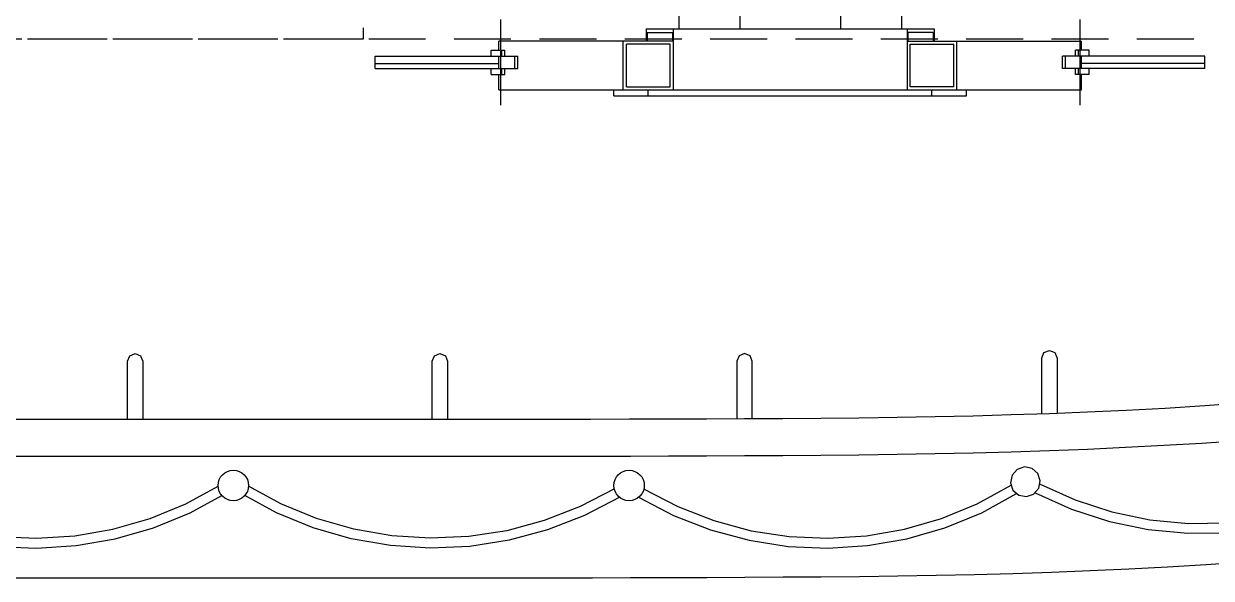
# Model space of a CAD drawing. Extents: x 475189 to 476029, y 1007718 to 1008015.
# Drawn here: x 475693.57 to 475704.01, y 1007921.88 to 1007926.75 of the extents above; entities that cross this region are included whole.
import ezdxf

# ---------------------------------------------------------------- set-up
doc = ezdxf.new("R2010")
doc.units = 0
doc.header["$LTSCALE"] = 2
doc.header["$MEASUREMENT"] = 0
doc.linetypes.add('HIDDEN', pattern=[0.375, 0.25, -0.125])
for name, color, linetype in [('FRONT', 20, 'CONTINUOUS'), ('LAG-1', 3, 'CONTINUOUS'), ('LAG-2', 1, 'CONTINUOUS'), ('RED-1', 1, 'CONTINUOUS')]:
    doc.layers.add(name, color=color, linetype=linetype)

# ---------------------------------------------------------------- blocks, each defined once
blk = doc.blocks.new('MP660PLAN')
at = {"layer": 'LAG-1', "color": 8}
for points in [[(742.5, -1333.9), (678.9, -1338.2), (615.3, -1341.9), (551.9, -1345.2), (488.4, -1348.1), (425.2, -1350.7), (362.1, -1352.6), (299.1, -1354.4), (236.1, -1355.7), (173.2, -1356.7), (110.6, -1357.7), (47.9, -1358.2), (-14.8, -1358.6), (-77.4, -1359), (-139.9, -1359.4), (-202.5, -1359.6), (-265, -1359.6), (-327.4, -1359.8), (-389.9, -1359.8), (-452.4, -1359.8), (-514.8, -1360), (-577.3, -1360), (-639.7, -1360), (-1106, -1360), (-1169.6, -1360), (-1234.2, -1360), (-1300.2, -1360)], [(-1303.1, -1160.2), (-1235.6, -1160.2), (-1170.2, -1160.2), (-1106.2, -1160.2), (-639.7, -1160.2), (-577.3, -1160.2), (-514.8, -1160.2), (-452.4, -1160.2), (-389.9, -1160), (-327.4, -1160), (-265, -1160), (-202.5, -1159.8), (-140.1, -1159.6), (-77.8, -1159.2), (-15.3, -1158.8), (47.1, -1158.4), (109.6, -1157.8), (172, -1156.9), (234.5, -1155.9), (297, -1154.5), (359.4, -1152.8), (421.9, -1150.8), (484.3, -1148.5), (546.8, -1145.6), (609.3, -1142.3), (671.5, -1138.6), (734, -1134.3)], [(744.3, -1073), (676.8, -1077.7), (611.4, -1081.9), (547.4, -1085.4), (484.3, -1088.2), (421.9, -1090.7), (359.4, -1092.6), (297, -1094.4), (234.5, -1095.8), (172, -1096.7), (109.6, -1097.7), (47.1, -1098.3), (-15.3, -1098.7), (-77.8, -1099.1), (-140.3, -1099.5), (-202.9, -1099.7), (-266.3, -1099.7), (-330.6, -1099.8), (-395.7, -1099.8), (-462.5, -1099.8), (-531, -1100), (-601.4, -1100), (-1078.3, -1100), (-1159.5, -1100), (-1253.8, -1100), (-1366.7, -1100)]]:
    blk.add_lwpolyline(points, dxfattribs=at)
at = {"layer": 'LAG-2', "color": 8, "ltscale": 25}
for p, q in [((-185.7, 460), (-185.7, -460)), ((179.3, 460), (179.3, -460)), ((-85.7, -35), (-85.7, -460)), ((79.3, -35), (79.3, -460)), ((-477.9, -445), (-477.9, -585)), ((471.6, -445), (471.6, -585)), ((-239.2, -460), (232.9, -460)), ((-239.2, -460), (-239.2, -480)), ((-237.6, -466), (-196.2, -466)), ((-237.6, -466), (-237.6, -480)), ((-196.2, -466), (-196.2, -480)), ((-194.7, -460), (-194.7, -560)), ((188.4, -460), (188.4, -560)), ((189.9, -466), (189.9, -480)), ((231.3, -466), (189.9, -466)), ((231.3, -466), (231.3, -480)), ((232.9, -460), (232.9, -480)), ((-194.7, -480), (-480.9, -480)), ((-480.9, -495), (-480.9, -480)), ((-276.6, -560), (-276.6, -480)), ((-199.8, -485), (-271.5, -485)), ((-271.5, -555), (-271.5, -485)), ((-199.8, -555), (-199.8, -485)), ((188.4, -480), (461.1, -480)), ((188.4, -480), (474.6, -480)), ((193.5, -485), (265.2, -485)), ((193.5, -555), (193.5, -485)), ((265.2, -555), (265.2, -485)), ((270.3, -560), (270.3, -480)), ((474.6, -495), (474.6, -480)), ((-683.2, -505), (-467.5, -505)), ((-683.2, -525), (-683.2, -505)), ((-493.2, -495), (-471.1, -495)), ((-493.2, -505), (-493.2, -495)), ((-493.2, -505), (-449.4, -505)), ((-480.9, -525), (-480.9, -505)), ((-476, -505), (-476, -495)), ((-471.1, -505), (-471.1, -495)), ((-454.3, -525), (-454.3, -505)), ((-449.4, -525), (-449.4, -505)), ((443.1, -525), (443.1, -505)), ((486.8, -505), (443.1, -505)), ((448, -525), (448, -505)), ((676.8, -505), (461.1, -505)), ((486.8, -495), (464.8, -495)), ((464.8, -505), (464.8, -495)), ((469.7, -505), (469.7, -495)), ((474.6, -525), (474.6, -505)), ((486.8, -505), (486.8, -495)), ((676.8, -525), (676.8, -505)), ((-683.2, -517), (-480.9, -517)), ((-683.2, -525), (-467.5, -525)), ((-493.2, -525), (-449.4, -525)), ((-493.2, -535), (-493.2, -525)), ((-476, -535), (-476, -525)), ((-471.1, -535), (-471.1, -525)), ((486.8, -525), (443.1, -525)), ((676.8, -525), (461.1, -525)), ((464.8, -535), (464.8, -525)), ((469.7, -535), (469.7, -525)), ((676.8, -517), (474.6, -517)), ((486.8, -535), (486.8, -525)), ((-493.2, -535), (-471.1, -535)), ((-480.9, -560), (-480.9, -535)), ((486.8, -535), (464.8, -535)), ((474.6, -560), (474.6, -535)), ((-480.9, -560), (474.6, -560)), ((-292.1, -570), (-292.1, -560)), ((-271.5, -555), (-199.8, -555)), ((-235.7, -570), (-235.7, -560)), ((265.2, -555), (193.5, -555)), ((229.3, -570), (229.3, -560)), ((285.8, -570), (285.8, -560)), ((-292.1, -570), (285.8, -570))]:
    blk.add_line(p, q, dxfattribs=at)
at = {"layer": 'LAG-2', "color": 8}
for points in [[(-1089.4, -1099.1), (-1089.4, -1004.5), (-1085.7, -995.6), (-1076.8, -991.9), (-1068, -995.6), (-1064.3, -1004.5), (-1064.3, -1099.3)], [(-589.7, -1100), (-589.7, -1004.5), (-586, -995.6), (-577.3, -991.9), (-568.3, -995.6), (-564.8, -1004.5), (-564.8, -1100)], [(-65.2, -1099.1), (-65.2, -1004.5), (-68.9, -995.6), (-77.8, -991.9), (-86.6, -995.6), (-90.3, -1004.5), (-90.3, -1099.3)], [(409.4, -1091.1), (409.4, -999.4), (412.9, -990.5), (421.9, -987), (430.6, -990.5), (434.3, -999.4), (434.3, -1090.1)], [(406.5, -1205.9), (464.3, -1231.8), (524.4, -1251.2), (586.5, -1264.3), (649.3, -1270.3), (712.6, -1269.5), (775.4, -1261.9), (837.1, -1247.3), (896.8, -1226.3), (953.9, -1199.1), (1007.6, -1165.6)], [(398.7, -1220.1), (458.1, -1246.8), (520.1, -1267), (583.8, -1280.2), (648.6, -1286.4), (713.7, -1285.7), (778.3, -1277.9), (841.8, -1262.9), (903.3, -1241.3), (961.8, -1213.1), (1017.1, -1178.7)], [(-1549.2, -1227.3), (-1491.4, -1257.5), (-1430.7, -1281), (-1367.9, -1297.9), (-1303.5, -1307.9), (-1238.5, -1311), (-1173.5, -1306.7), (-1109.3, -1295.6), (-1046.8, -1277.5), (-986.5, -1252.8), (-934.8, -1224.5)], [(-1540.7, -1213.5), (-1484.4, -1242.7), (-1425.5, -1265.6), (-1364.4, -1282.2), (-1301.9, -1291.7), (-1238.7, -1294.6), (-1175.4, -1290.5), (-1113.2, -1279.8), (-1052.3, -1262.1), (-993.7, -1238.2), (-940.9, -1209.3)], [(-282.5, -1227.3), (-340.3, -1257.5), (-401, -1281), (-463.9, -1297.9), (-528.3, -1307.9), (-593.3, -1311), (-658.3, -1306.7), (-722.5, -1295.6), (-784.9, -1277.5), (-845.3, -1252.8), (-897, -1224.5)], [(-291.1, -1213.5), (-347.3, -1242.7), (-406.3, -1265.6), (-467.4, -1282.2), (-529.9, -1291.7), (-593.1, -1294.6), (-656.3, -1290.5), (-718.6, -1279.8), (-779.5, -1262.1), (-838.1, -1238.2), (-890.9, -1209.3)], [(-251.9, -1227.3), (-194.2, -1257.5), (-133.5, -1281), (-70.6, -1297.9), (-6.2, -1307.9), (58.8, -1311), (123.8, -1306.7), (188, -1295.6), (250.5, -1277.5), (310.8, -1252.8), (368, -1221.5)], [(-243.4, -1213.5), (-187.2, -1242.7), (-128.2, -1265.6), (-67.1, -1282.2), (-4.6, -1291.7), (58.6, -1294.6), (121.8, -1290.5), (184.1, -1279.8), (245, -1262.1), (303.6, -1238.2), (359, -1207.8)]]:
    blk.add_lwpolyline(points, dxfattribs=at)
blk.add_lwpolyline([(402.6, -1188.4), (393.3, -1180.2), (380.8, -1177.7), (369, -1181.8), (360.6, -1191.3), (358.1, -1203.6), (362.1, -1215.6), (371.7, -1223.8), (384.1, -1226.3), (396, -1222.2), (404.4, -1212.7), (406.7, -1200.4)], close=True, dxfattribs=at)
for centre in [(-915.9, -1208.1), (-267.2, -1208.1)]:
    blk.add_circle(centre, 25, dxfattribs=at)

msp = doc.modelspace()

# ---------------------------------------------------------------- linework, layer by layer
at = {"layer": 'RED-1', "color": 8, "linetype": 'HIDDEN'}
for p, q in [((475696.554, 1007936.463), (475696.554, 1007926.614)), ((475715.853, 1007926.614), (475685.618, 1007926.614)), ((475696.554, 1007926.614), (475685.618, 1007926.614))]:
    msp.add_line(p, q, dxfattribs=at)

# ---------------------------------------------------------------- block references
at = {"layer": 'FRONT', "color": 8, "xscale": 0.005361013937450691, "yscale": 0.005361013937450691, "zscale": 0.005361013937450691}
msp.add_blockref('MP660PLAN', (475700.323, 1007929.172), dxfattribs=at)

doc.saveas('drawing.dxf')
